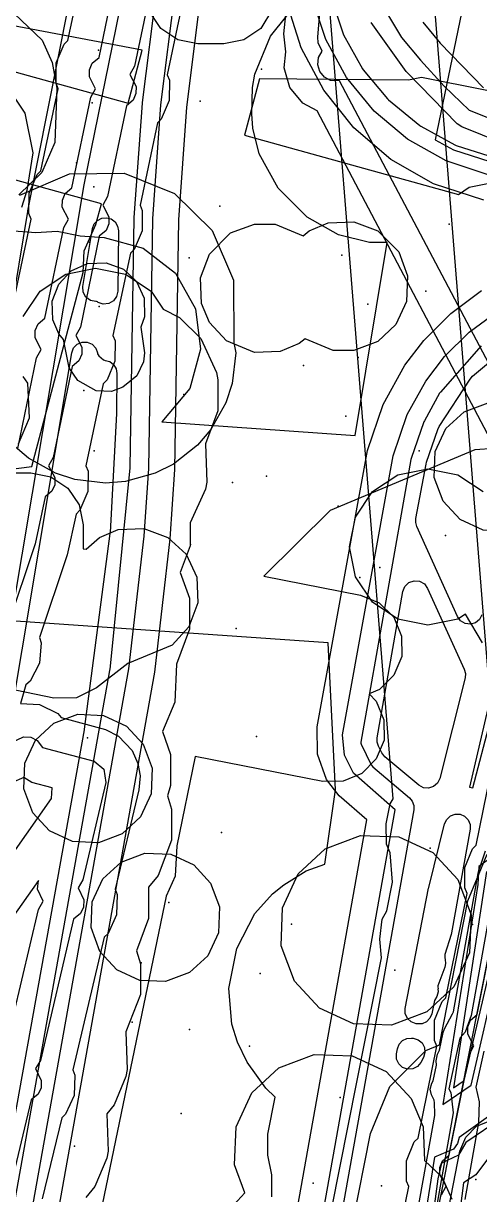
# Model space of a CAD drawing. Header units: metres. Extents: x 3158 to 3711, y 9867 to 11440.
# Drawn here: x 3303.47 to 3320.95, y 10446.23 to 10491.12 of the extents above; entities that cross this region are included whole.
import ezdxf

# ---------------------------------------------------------------- set-up
doc = ezdxf.new("R2010")
doc.units = ezdxf.units.M
for name, color, linetype in [('AI_GREENING_EXCLUSIONS', 1, 'Continuous'), ('AI_GREENING_LAWN', 82, 'Continuous'), ('AI_GREENING_REJECTED', 6, 'Continuous')]:
    doc.layers.add(name, color=color, linetype=linetype)

msp = doc.modelspace()

# ---------------------------------------------------------------- linework, layer by layer
at = {"layer": 'AI_GREENING_EXCLUSIONS'}
for points in [[(3324.943, 10514.151), (3319.254, 10486.656), (3319.959, 10486.271), (3321.662, 10485.728)], [(3318.85, 10496.355), (3321.615, 10461.896), (3322.388, 10461.626), (3322.935, 10461.122), (3323.259, 10460.453), (3323.317, 10459.712), (3323.206, 10459.238), (3322.86, 10458.543), (3322.369, 10457.936), (3322.049, 10457.761), (3321.683, 10457.365), (3315.067, 10424.039), (3314.982, 10423.069), (3314.816, 10422.778), (3314.539, 10421.382)], [(3318.85, 10496.355), (3321.615, 10461.896), (3322.388, 10461.626), (3322.935, 10461.122), (3323.259, 10460.453), (3323.317, 10459.712), (3323.206, 10459.238), (3322.86, 10458.543), (3322.369, 10457.936), (3322.049, 10457.761), (3321.683, 10457.365), (3315.067, 10424.039), (3314.982, 10423.069), (3314.816, 10422.778), (3314.539, 10421.382)], [(3284.673, 10493.666), (3299.578, 10490.248), (3307.484, 10488.065), (3308.021, 10490.091), (3299.712, 10491.664)], [(3303.104, 10480.472), (3303.771, 10483.619), (3303.687, 10483.828), (3303.693, 10484.608), (3303.998, 10485.326), (3304.143, 10485.469), (3304.809, 10488.616), (3304.725, 10488.825), (3304.732, 10489.605), (3305.037, 10490.323), (3305.181, 10490.466), (3305.848, 10493.613)], [(3303.257, 10474.819), (3303.98, 10478.299), (3304.159, 10478.62), (3303.925, 10479.073), (3303.927, 10479.346), (3304.034, 10479.598), (3304.296, 10479.816), (3305.019, 10483.296), (3305.197, 10483.617), (3304.964, 10484.07), (3304.966, 10484.343), (3305.073, 10484.595), (3305.334, 10484.813), (3306.057, 10488.293), (3306.236, 10488.614), (3306.002, 10489.067), (3306.005, 10489.34), (3306.111, 10489.592), (3306.373, 10489.81), (3307.096, 10493.29)], [(3308.456, 10492.956), (3307.733, 10489.477), (3307.555, 10489.155), (3307.789, 10488.702), (3307.786, 10488.429), (3307.68, 10488.177), (3307.418, 10487.959), (3306.695, 10484.48), (3306.517, 10484.158), (3306.75, 10483.705), (3306.748, 10483.432), (3306.641, 10483.18), (3306.379, 10482.962), (3305.656, 10479.482), (3305.478, 10479.161), (3305.712, 10478.708), (3305.709, 10478.435), (3305.603, 10478.183), (3305.341, 10477.965), (3304.618, 10474.485), (3304.44, 10474.164), (3304.673, 10473.711), (3304.671, 10473.438), (3304.564, 10473.186), (3304.302, 10472.968), (3303.924, 10471.171), (3302.867, 10468.005)], [(3310.347, 10420.766), (3310.875, 10423.514), (3310.826, 10423.873), (3311.161, 10424.91), (3317.196, 10455.304), (3317.125, 10456.014), (3317.223, 10456.788), (3317.403, 10457.105), (3317.618, 10458.207), (3317.529, 10459.324), (3317.385, 10459.657), (3317.374, 10460.437), (3317.532, 10461.202), (3317.642, 10461.399), (3315.111, 10492.942)], [(3310.347, 10420.766), (3310.875, 10423.514), (3310.826, 10423.873), (3311.161, 10424.91), (3317.196, 10455.304), (3317.125, 10456.014), (3317.223, 10456.788), (3317.403, 10457.105), (3317.618, 10458.207), (3317.529, 10459.324), (3317.385, 10459.657), (3317.374, 10460.437), (3317.532, 10461.202), (3317.642, 10461.399), (3315.111, 10492.942)], [(3309.276, 10492.351), (3308.728, 10488.004), (3308.421, 10483.633), (3308.26, 10474.059), (3308.087, 10471.466), (3307.502, 10466.38), (3299.493, 10421.65)], [(3310.264, 10492.198), (3309.723, 10487.906), (3309.421, 10483.591), (3309.259, 10474.015), (3309.082, 10471.368), (3308.494, 10466.25), (3300.478, 10421.473)], [(3309.648, 10492.301), (3308.981, 10489.154), (3309.066, 10488.945), (3309.059, 10488.164), (3308.754, 10487.446), (3308.61, 10487.304), (3307.943, 10484.156), (3308.027, 10483.948), (3308.021, 10483.167), (3307.716, 10482.449), (3307.571, 10482.307), (3306.904, 10479.159), (3306.989, 10478.951), (3306.982, 10478.17), (3306.677, 10477.452), (3306.533, 10477.31), (3305.866, 10474.162), (3305.95, 10473.954), (3305.944, 10473.173), (3305.639, 10472.455), (3305.494, 10472.313), (3305.155, 10470.755), (3304.086, 10467.585), (3304.154, 10467.371), (3304.086, 10466.593), (3303.726, 10465.901), (3303.57, 10465.77), (3303.362, 10465.056), (3304.086, 10465.011), (3304.787, 10464.668), (3304.921, 10464.516), (3306.621, 10464.06), (3307.117, 10463.799), (3307.638, 10463.245), (3307.863, 10462.754), (3307.946, 10462.275), (3307.899, 10461.737), (3306.992, 10457.94), (3307.071, 10457.729), (3307.044, 10456.949), (3306.72, 10456.239), (3306.572, 10456.1), (3305.361, 10451.015), (3305.44, 10450.804), (3305.413, 10450.024), (3305.089, 10449.314), (3304.941, 10449.175), (3304.195, 10446.065)], [(3321.116, 10484.338), (3319.187, 10484.972), (3317.549, 10485.909), (3316.139, 10487.118), (3314.984, 10488.556), (3314.112, 10490.184), (3313.551, 10491.961)], [(3321.325, 10485.301), (3319.667, 10485.849), (3318.186, 10486.681), (3316.907, 10487.758), (3315.857, 10489.045), (3315.06, 10490.503), (3314.541, 10492.096)], [(3313.016, 10491.662), (3312.565, 10490.925), (3311.916, 10490.491), (3311.151, 10490.339), (3310.151, 10490.339), (3309.386, 10490.491), (3308.737, 10490.925), (3308.303, 10491.574)], [(3322.609, 10472.825), (3314.724, 10487.763), (3314.174, 10488.061), (3313.682, 10488.667), (3313.459, 10489.415), (3313.523, 10490.027), (3313.456, 10490.717), (3313.553, 10491.688)], [(3324.051, 10472.878), (3315.582, 10488.923), (3315.244, 10488.932), (3315.004, 10489.062), (3314.832, 10489.274), (3314.754, 10489.536), (3314.782, 10489.807), (3314.925, 10490.058), (3314.768, 10490.378), (3314.751, 10490.603), (3314.831, 10491.513)], [(3317.381, 10491.535), (3317.965, 10490.579), (3318.686, 10489.706), (3319.592, 10488.708), (3320.557, 10487.797), (3322.103, 10487.175)], [(3302.936, 10483.18), (3303.955, 10483.106), (3304.766, 10483.158), (3305.653, 10482.982), (3306.562, 10482.916), (3308.066, 10482.501), (3309.297, 10481.542), (3310.068, 10480.184), (3310.26, 10478.636), (3309.845, 10477.131), (3308.783, 10475.841), (3316.18, 10475.327), (3317.406, 10482.721), (3316.737, 10482.715), (3315.541, 10483.017), (3314.341, 10483.693), (3313.233, 10484.798), (3312.508, 10486.124), (3312.265, 10487.102), (3312.222, 10487.658), (3312.251, 10488.667), (3312.347, 10489.17), (3312.946, 10490.636), (3313.57, 10491.405)], [(3303.129, 10491.484), (3304.192, 10490.478), (3304.578, 10489.622), (3304.76, 10488.633), (3304.678, 10486.56), (3304.18, 10485.409), (3303.303, 10484.554)], [(3318.781, 10491.161), (3319.442, 10490.361), (3321.109, 10488.652)], [(3302.658, 10488.981), (3303.525, 10487.683), (3303.83, 10486.152), (3303.609, 10484.711), (3303.396, 10484.057)], [(3333.686, 10486.07), (3318.732, 10489.043), (3318.226, 10488.943), (3312.52, 10488.996), (3311.947, 10486.831), (3320.141, 10484.566), (3320.558, 10484.841), (3321.324, 10484.99)], [(3302.391, 10473.962), (3303.796, 10474.136), (3305.765, 10481.573), (3305.796, 10482.404), (3306.25, 10483.407), (3306.46, 10484.198), (3298.64, 10486.359)], [(3303.342, 10484.532), (3305.243, 10485.352), (3307.338, 10485.375), (3309.261, 10484.596), (3310.707, 10483.181), (3311.526, 10481.28), (3311.536, 10478.879), (3311.613, 10478.495), (3311.473, 10477.321), (3311.232, 10476.581), (3310.653, 10475.55), (3310.148, 10474.959), (3309.219, 10474.228), (3308.526, 10473.875), (3307.388, 10473.555), (3306.613, 10473.495), (3305.439, 10473.634), (3304.699, 10473.875), (3303.668, 10474.454), (3303.668, 10474.454), (3303.077, 10474.959)], [(3303.469, 10479.888), (3304.12, 10480.861), (3305.093, 10481.511), (3306.241, 10481.74), (3307.389, 10481.511), (3308.362, 10480.861), (3308.825, 10480.168), (3309.455, 10479.848), (3310.266, 10479.037), (3310.868, 10477.732), (3310.923, 10477.461), (3310.923, 10476.274), (3310.45, 10475.002), (3310.505, 10473.541), (3310.451, 10473.27), (3309.858, 10471.98), (3309.858, 10471.1), (3309.485, 10470.068), (3309.837, 10469.086), (3309.837, 10467.899), (3309.336, 10466.561), (3309.281, 10465.104), (3308.798, 10463.976), (3309.106, 10463.099), (3309.106, 10461.912), (3308.995, 10461.506), (3309.147, 10461.003), (3309.147, 10459.816), (3308.639, 10458.461), (3308.267, 10458.017), (3308.271, 10456.811), (3307.81, 10455.571), (3307.957, 10455.078), (3307.957, 10453.891), (3307.403, 10452.468), (3307.455, 10451.025), (3307.4, 10450.754), (3306.947, 10449.67), (3306.675, 10449.327), (3306.724, 10447.896), (3306.67, 10447.625), (3306.216, 10446.541), (3305.866, 10446.118)], [(3309.732, 10421.979), (3316.637, 10460.586), (3315.566, 10461.511), (3315.089, 10462.135), (3314.738, 10463.107), (3314.735, 10464.154), (3316.66, 10474.75), (3317.257, 10476.515), (3318.093, 10478.018), (3318.814, 10478.963), (3319.854, 10480.004), (3321.029, 10480.877)], [(3310.617, 10421.245), (3317.724, 10460.979), (3316.127, 10462.379), (3315.771, 10463.068), (3315.705, 10463.846), (3317.638, 10474.544), (3318.18, 10476.13), (3318.889, 10477.412), (3319.609, 10478.357), (3320.551, 10479.287), (3321.613, 10480.066)], [(3303.286, 10474.999), (3303.704, 10476), (3303.648, 10477.323), (3303.469, 10477.591)], [(3321.519, 10474.828), (3320.769, 10474.769), (3315.231, 10472.453), (3312.686, 10469.93), (3316.388, 10469.205), (3317.11, 10468.909), (3317.664, 10468.359), (3317.964, 10467.638), (3317.967, 10466.858), (3317.67, 10466.136), (3317.12, 10465.583), (3316.719, 10465.415), (3316.989, 10465.146), (3317.29, 10464.426), (3317.293, 10463.646), (3316.996, 10462.924), (3316.446, 10462.371), (3315.726, 10462.07), (3314.946, 10462.067), (3310.059, 10463.023), (3309.346, 10459.59), (3309.294, 10458.427), (3308.947, 10457.667), (3304.981, 10438.56)], [(3321.064, 10467.382), (3320.414, 10468.477), (3320.118, 10468.279), (3318.97, 10468.05), (3317.822, 10468.279), (3316.849, 10468.929), (3316.198, 10469.902), (3315.97, 10471.05), (3316.198, 10472.198), (3316.198, 10472.198), (3316.849, 10473.172), (3317.822, 10473.822), (3318.97, 10474.05), (3320.118, 10473.822), (3321.091, 10473.172)], [(3302.761, 10473.895), (3303.761, 10473.895), (3304.526, 10473.743), (3305.175, 10473.309), (3305.608, 10472.66), (3305.761, 10471.895), (3305.761, 10470.978), (3305.876, 10470.963), (3306.384, 10471.418), (3307.106, 10471.721), (3308.092, 10471.76), (3309.009, 10471.418), (3309.708, 10470.771), (3310.118, 10469.89), (3310.157, 10468.904), (3309.815, 10467.987), (3309.168, 10467.288), (3307.468, 10466.58), (3306.275, 10465.645), (3305.501, 10465.273), (3304.643, 10465.259), (3302.471, 10465.701)], [(3312.991, 10446.142), (3312.991, 10446.985), (3312.842, 10447.735), (3312.842, 10448.537), (3313.124, 10449.955), (3312.763, 10450.304), (3312.045, 10451.309), (3311.675, 10452.066), (3311.459, 10452.756), (3311.349, 10454.128), (3311.646, 10455.665), (3312.341, 10457.007), (3313.016, 10457.755), (3313.454, 10458.102), (3314.307, 10458.642), (3315.028, 10458.895), (3315.43, 10461.745), (3315.146, 10467.379), (3299.302, 10468.481)], [(3321.718, 10466.771), (3320.572, 10461.844), (3320.692, 10461.822), (3321.372, 10464.393)], [(3303.016, 10463.562), (3303.481, 10463.771), (3303.754, 10463.754), (3303.999, 10463.634), (3304.203, 10463.361), (3306.183, 10462.835), (3306.553, 10462.528), (3306.631, 10462.022), (3305.753, 10458.296), (3305.567, 10457.979), (3305.788, 10457.52), (3305.778, 10457.247), (3305.665, 10456.998), (3305.398, 10456.787), (3304.122, 10451.371), (3303.936, 10451.054), (3304.157, 10450.595), (3304.147, 10450.322), (3304.034, 10450.073), (3303.767, 10449.862), (3302.956, 10446.421)], [(3317.619, 10443.474), (3318.24, 10446.535), (3318.153, 10446.743), (3318.153, 10447.523), (3318.452, 10448.244), (3318.595, 10448.388), (3319.309, 10451.919), (3319.222, 10452.127), (3319.222, 10452.907), (3319.52, 10453.628), (3319.664, 10453.772), (3320.471, 10457.773), (3320.385, 10457.981), (3320.384, 10458.761), (3320.683, 10459.482), (3320.826, 10459.626), (3321.633, 10463.627)], [(3301.747, 10457.43), (3304.552, 10461.411), (3304.578, 10461.814), (3303.797, 10462.021), (3303.486, 10462.216), (3303.021, 10462.007)], [(3316.093, 10445.142), (3316.768, 10448.567), (3317.512, 10450.37), (3318.888, 10451.751), (3319.42, 10451.973), (3320.507, 10457.484), (3321.246, 10459.281)], [(3321.327, 10459.098), (3320.922, 10458.807), (3320.881, 10458.108), (3319.546, 10449.684), (3320.627, 10450.424), (3321.696, 10455.025)], [(3321.212, 10458.613), (3319.951, 10450.325), (3320.361, 10450.605), (3321.404, 10455.093)], [(3302.771, 10451.74), (3304.047, 10457.156), (3304.233, 10457.473), (3304.012, 10457.932), (3304.05, 10458.267), (3302.621, 10456.24)], [(3321.5, 10457.939), (3320.635, 10453.097), (3320.399, 10452.455), (3320.193, 10452.219), (3319.769, 10450.284), (3319.852, 10450.137), (3319.946, 10449.358), (3317.166, 10433.718)], [(3319.491, 10446.223), (3319.666, 10446.546), (3319.428, 10446.997), (3319.428, 10447.27), (3319.533, 10447.522), (3319.792, 10447.743), (3320.56, 10451.607), (3320.735, 10451.93), (3320.497, 10452.381), (3320.497, 10452.654), (3320.602, 10452.907), (3320.861, 10453.127), (3321.722, 10457.461)], [(3311.256, 10445.522), (3311.957, 10446.295), (3311.567, 10447.367), (3311.621, 10448.826), (3312.224, 10450.131), (3313.256, 10451.09), (3314.61, 10451.598), (3316.069, 10451.543), (3317.373, 10450.941), (3318.333, 10449.909), (3318.786, 10448.826), (3318.841, 10447.532), (3319.502, 10446.906), (3319.887, 10446.05)], [(3321.112, 10451.727), (3320.811, 10450.344), (3320.937, 10449.777), (3320.915, 10448.984), (3320.389, 10446.045)], [(3321.825, 10449.605), (3320.175, 10448.418), (3320.112, 10448.182), (3319.947, 10447.965), (3319.225, 10447.662), (3318.768, 10444.777)], [(3321.812, 10449.175), (3320.429, 10448.228), (3320.145, 10447.739), (3319.493, 10447.436), (3319.348, 10446.835), (3319.093, 10444.911)], [(3319.526, 10444.465), (3320.202, 10447.89), (3320.425, 10448.43), (3320.838, 10448.845), (3321.378, 10449.07)], [(3321.262, 10447.587), (3320.806, 10446.989), (3320.335, 10446.678), (3320.149, 10445.183)]]:
    msp.add_lwpolyline(points, dxfattribs=at)
for points in [[(3314.188, 10482.983), (3314.423, 10483.167), (3315.145, 10483.469), (3316.131, 10483.508), (3317.048, 10483.167), (3317.854, 10482.36), (3318.196, 10481.443), (3318.156, 10480.457), (3317.747, 10479.576), (3317.048, 10478.929), (3316.131, 10478.587), (3315.339, 10478.587), (3314.269, 10479.032), (3314.034, 10478.849), (3313.312, 10478.547), (3312.326, 10478.507), (3311.25, 10478.956), (3310.603, 10479.655), (3310.301, 10480.377), (3310.261, 10481.364), (3310.603, 10482.28), (3311.409, 10483.087), (3312.326, 10483.428), (3313.118, 10483.428), (3314.188, 10482.983)], [(3304.602, 10479.76), (3304.579, 10480.471), (3304.829, 10481.129), (3305.298, 10481.63), (3305.935, 10481.921), (3306.646, 10481.944), (3307.304, 10481.694), (3307.805, 10481.225), (3308.096, 10480.588), (3308.119, 10479.877), (3307.977, 10479.476), (3308.113, 10478.495), (3308.071, 10478.142), (3307.825, 10477.611), (3307.284, 10477.174), (3306.845, 10477.013), (3306.26, 10477.037), (3305.552, 10477.434), (3305.227, 10477.921), (3305.015, 10479.002), (3304.829, 10479.219), (3304.602, 10479.76)], [(3322.265, 10476.536), (3323.147, 10476.127), (3323.794, 10475.428), (3324.135, 10474.511), (3324.096, 10473.525), (3323.687, 10472.643), (3322.988, 10471.996), (3322.071, 10471.655), (3321.085, 10471.694), (3320.203, 10472.103), (3319.556, 10472.802), (3319.215, 10473.719), (3319.254, 10474.705), (3319.663, 10475.587), (3320.362, 10476.234), (3321.279, 10476.575), (3322.265, 10476.536)], [(3306.538, 10464.597), (3307.42, 10464.188), (3308.067, 10463.489), (3308.408, 10462.572), (3308.369, 10461.586), (3307.96, 10460.704), (3307.261, 10460.057), (3306.344, 10459.716), (3305.358, 10459.755), (3304.476, 10460.164), (3303.829, 10460.863), (3303.488, 10461.78), (3303.527, 10462.766), (3303.936, 10463.648), (3304.635, 10464.295), (3305.552, 10464.636), (3306.538, 10464.597)], [(3317.852, 10459.937), (3319.157, 10459.335), (3320.116, 10458.303), (3320.624, 10456.949), (3320.57, 10455.49), (3319.967, 10454.185), (3318.935, 10453.226), (3317.581, 10452.718), (3316.122, 10452.772), (3314.818, 10453.375), (3313.858, 10454.407), (3313.35, 10455.761), (3313.405, 10457.22), (3314.007, 10458.524), (3315.039, 10459.484), (3316.393, 10459.992), (3317.852, 10459.937)], [(3309.116, 10459.277), (3309.998, 10458.868), (3310.645, 10458.169), (3310.986, 10457.252), (3310.947, 10456.266), (3310.538, 10455.384), (3309.839, 10454.737), (3308.922, 10454.396), (3307.936, 10454.435), (3307.054, 10454.844), (3306.407, 10455.543), (3306.066, 10456.46), (3306.105, 10457.446), (3306.514, 10458.328), (3307.213, 10458.975), (3308.13, 10459.316), (3309.116, 10459.277)]]:
    msp.add_lwpolyline(points, close=True, dxfattribs=at)
at = {"layer": 'AI_GREENING_LAWN'}
for points in [[(3309.753, 10504.377), (3305.794, 10484.936), (3305.792, 10484.928), (3296.68, 10430.649)], [(3300.918, 10467.451), (3303.644, 10483.915), (3303.646, 10483.93), (3305.994, 10495.782)], [(3298.813, 10421.822), (3306.806, 10466.462), (3306.809, 10466.481), (3307.56, 10474.08), (3307.561, 10474.1), (3307.722, 10483.649), (3307.723, 10483.676), (3308.03, 10488.058), (3308.032, 10488.086), (3308.582, 10492.444)], [(3315.248, 10492.141), (3315.726, 10490.723), (3315.744, 10490.68), (3316.471, 10489.383), (3316.497, 10489.346), (3317.43, 10488.225), (3317.463, 10488.192), (3318.66, 10487.204), (3318.699, 10487.177), (3320.009, 10486.462), (3320.053, 10486.443), (3321.554, 10485.964)], [(3321.858, 10486.519), (3320.268, 10487.16), (3320.098, 10487.273), (3318.185, 10489.219), (3318.134, 10489.279), (3316.797, 10491.154)], [(3321.045, 10468.454), (3320.951, 10468.275), (3320.795, 10468.147), (3320.6, 10468.092), (3320.4, 10468.118), (3320.227, 10468.221), (3320.108, 10468.384), (3318.547, 10471.838), (3318.506, 10471.984), (3318.511, 10472.136), (3318.901, 10474.229), (3318.92, 10474.301), (3319.354, 10475.557), (3319.407, 10475.666), (3320.589, 10477.488), (3320.687, 10477.599), (3322.299, 10478.951)], [(3300.244, 10448.165), (3305.326, 10478.494), (3305.398, 10478.68), (3305.537, 10478.824), (3305.721, 10478.902), (3305.921, 10478.9), (3306.105, 10478.821), (3306.243, 10478.676), (3306.313, 10478.488), (3306.318, 10478.453), (3306.333, 10478.412), (3306.333, 10478.412), (3306.361, 10478.379), (3306.545, 10478.228), (3306.586, 10478.206), (3306.602, 10478.204), (3306.78, 10478.154), (3306.928, 10478.041), (3307.024, 10477.883), (3307.057, 10477.701), (3307.04, 10476.186), (3307.039, 10476.165), (3306.794, 10471.608), (3306.79, 10471.57), (3305.806, 10464.062), (3305.802, 10464.038), (3302.911, 10447.976)], [(3321.015, 10478.758), (3319.451, 10476.99), (3319.419, 10476.944), (3318.837, 10475.881), (3318.82, 10475.843), (3318.334, 10474.436), (3318.324, 10474.398), (3316.399, 10463.563), (3316.398, 10463.525), (3316.41, 10463.488), (3316.799, 10462.702), (3316.862, 10462.622), (3318.263, 10461.44), (3318.375, 10461.307), (3318.434, 10461.143), (3318.433, 10460.97), (3311.286, 10421.01)], [(3316.485, 10433.883), (3319.237, 10449.26), (3319.241, 10449.309), (3319.231, 10449.745), (3319.207, 10449.846), (3319.111, 10450.047), (3319.063, 10450.273), (3319.121, 10450.496), (3319.168, 10450.585), (3319.301, 10451.193), (3319.292, 10451.355), (3319.346, 10451.611), (3319.423, 10451.761), (3319.555, 10452.441), (3319.607, 10452.586), (3319.92, 10453.156), (3319.947, 10453.232), (3320.896, 10458.529), (3320.913, 10458.597), (3321.178, 10459.403)]]:
    msp.add_lwpolyline(points, dxfattribs=at)
for points in [[(3306.476, 10483.654), (3306.661, 10483.672), (3306.84, 10483.622), (3306.988, 10483.51), (3307.084, 10483.351), (3307.117, 10483.169), (3307.091, 10480.852), (3307.046, 10480.65), (3306.922, 10480.483), (3306.742, 10480.381), (3306.535, 10480.361), (3306.338, 10480.427), (3306.313, 10480.442), (3306.272, 10480.456), (3306.25, 10480.456), (3306.038, 10480.501), (3305.865, 10480.631), (3305.763, 10480.822), (3305.752, 10481.039), (3306.124, 10483.257), (3306.188, 10483.431), (3306.311, 10483.57), (3306.476, 10483.654)], [(3318.836, 10469.634), (3318.961, 10469.465), (3320.365, 10466.361), (3320.407, 10466.199), (3320.394, 10466.033), (3319.431, 10462.18), (3319.344, 10461.999), (3319.192, 10461.866), (3319.001, 10461.805), (3318.8, 10461.823), (3318.624, 10461.919), (3317.326, 10463.012), (3317.207, 10463.16), (3317.074, 10463.41), (3317.022, 10463.567), (3317.023, 10463.732), (3318.013, 10469.346), (3318.092, 10469.541), (3318.245, 10469.686), (3318.443, 10469.755), (3318.653, 10469.737), (3318.836, 10469.634)], [(3320.203, 10460.805), (3320.379, 10460.73), (3320.514, 10460.594), (3320.588, 10460.418), (3320.591, 10460.228), (3319.881, 10456.264), (3319.866, 10456.202), (3319.622, 10455.431), (3319.618, 10455.297), (3319.633, 10455.237), (3319.648, 10455.09), (3319.618, 10454.944), (3319.358, 10454.229), (3319.351, 10454.192), (3319.36, 10454.116), (3319.353, 10454.115), (3319.364, 10453.995), (3319.309, 10453.814), (3319.231, 10453.665), (3319.125, 10453.161), (3319.052, 10452.987), (3318.92, 10452.853), (3318.747, 10452.777), (3318.559, 10452.77), (3318.518, 10452.776), (3318.331, 10452.846), (3318.186, 10452.983), (3318.107, 10453.166), (3318.105, 10453.366), (3318.999, 10457.975), (3319.005, 10458.001), (3319.613, 10460.437), (3319.694, 10460.61), (3319.834, 10460.74), (3320.012, 10460.808), (3320.203, 10460.805)], [(3318.841, 10451.868), (3318.861, 10451.674), (3318.806, 10451.487), (3318.704, 10451.296), (3318.576, 10451.141), (3318.397, 10451.048), (3318.196, 10451.035), (3318.005, 10451.101), (3317.857, 10451.238), (3317.774, 10451.422), (3317.771, 10451.624), (3317.809, 10451.82), (3317.876, 10451.991), (3317.999, 10452.127), (3318.164, 10452.208), (3318.346, 10452.225), (3318.41, 10452.219), (3318.597, 10452.163), (3318.748, 10452.04), (3318.841, 10451.868)]]:
    msp.add_lwpolyline(points, close=True, dxfattribs=at)
at = {"layer": 'AI_GREENING_REJECTED'}
for p in [(3306.35, 10490.09), (3312.59, 10489.37), (3306.11, 10488.07), (3310.24, 10488.14), (3305.51, 10485.78), (3306.17, 10484.85), (3311, 10484.12), (3319.79, 10483.42), (3306, 10482.74), (3309.82, 10482.13), (3315.67, 10482.23), (3318.89, 10480.86), (3306.37, 10480.27), (3316.67, 10480.36), (3316.3, 10478.31), (3314.2, 10478.01), (3305.79, 10477.05), (3309.62, 10476.9), (3315.83, 10476.06), (3306.19, 10474.74), (3318.64, 10474.73), (3312.79, 10473.76), (3311.49, 10473.52), (3315.53, 10472.62), (3319.65, 10471.49), (3309.87, 10471.14), (3317.13, 10470.27), (3316.36, 10469.88), (3311.63, 10467.92), (3305.93, 10463.73), (3312.41, 10463.78), (3311.06, 10460.1), (3319.06, 10459.51), (3309.05, 10457.42), (3313.75, 10456.59), (3320.68, 10456.58), (3307.99, 10455.11), (3312.55, 10454.7), (3317.7, 10454.83), (3307.64, 10452.84), (3309.84, 10452.55), (3312.13, 10451.91), (3315.61, 10449.95), (3309.52, 10449.33), (3305.43, 10448.08), (3314.58, 10446.67), (3320.81, 10446.81), (3317.2, 10446.56)]:
    msp.add_point(p, dxfattribs=at)

doc.saveas('drawing.dxf')
